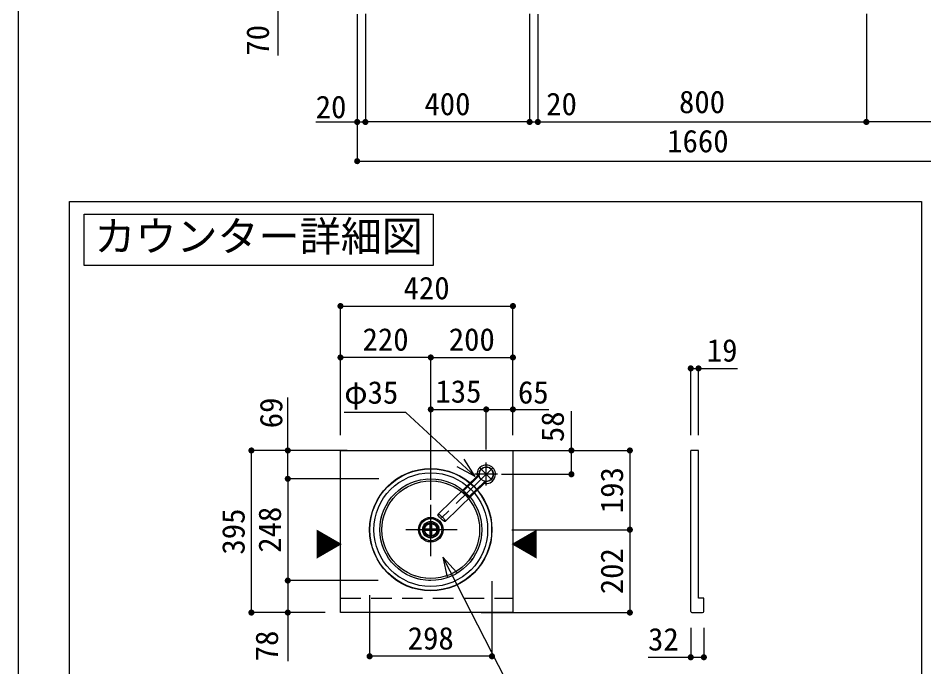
# Model space of a CAD drawing. Units: millimetres on the paper. Extents: x -205 to 195, y -144 to 136.
# Drawn here: x -205 to -116.8, y -108.7 to -45.5 of the extents above; entities that cross this region are included whole.
import ezdxf
from ezdxf.enums import TextEntityAlignment as Align

# ---------------------------------------------------------------- set-up
doc = ezdxf.new("R2010")
doc.units = ezdxf.units.MM
doc.linetypes.add('CHAIN1', pattern=[8, 5, -1, 1, -1])
doc.linetypes.add('DASHED2', pattern=[3, 2, -1])
for name, color, linetype in [('0-0_①\u3000中', 7, 'Continuous'), ('0-1_①\u3000細', 4, 'Continuous'), ('0-9_枠\u3000太', 6, 'Continuous')]:
    doc.layers.add(name, color=color, linetype=linetype)
doc.styles.add('ＭＳ ゴシック', font='')
doc.styles.get('ＭＳ ゴシック').set_extended_font_data('MS Gothic')

msp = doc.modelspace()

# ---------------------------------------------------------------- hatches: boundary and pattern name
at = {"layer": '0-1_①\u3000細'}
for points in [[(-171.668, -55.616, 1), (-172.268, -55.616, 1)], [(-170.868, -55.616, 1), (-171.468, -55.616, 1)], [(-170.868, -55.616, 1), (-171.468, -55.616, 1)], [(-154.868, -55.616, 1), (-155.468, -55.616, 1)], [(-154.868, -55.616, 1), (-155.468, -55.616, 1)], [(-154.068, -55.616, 1), (-154.668, -55.616, 1)], [(-154.068, -55.616, 1), (-154.668, -55.616, 1)], [(-122.068, -55.616, 1), (-122.668, -55.616, 1)], [(-122.068, -55.616, 1), (-122.668, -55.616, 1)], [(-171.668, -59.434, 1), (-172.268, -59.434, 1)], [(-173.298, -73.556, 1), (-173.898, -73.556, 1)], [(-156.498, -73.556, 1), (-157.098, -73.556, 1)], [(-173.298, -78.565, 1), (-173.898, -78.565, 1)], [(-164.498, -78.565, 1), (-165.098, -78.565, 1)], [(-164.498, -78.565, 1), (-165.098, -78.565, 1)], [(-156.498, -78.565, 1), (-157.098, -78.565, 1)], [(-139.175, -79.632, 1), (-139.775, -79.632, 1)], [(-138.415, -79.632, 1), (-139.015, -79.632, 1)], [(-164.498, -83.632, 1), (-165.098, -83.632, 1)], [(-159.098, -83.632, 1), (-159.698, -83.632, 1)], [(-159.098, -83.632, 1), (-159.698, -83.632, 1)], [(-156.498, -83.632, 1), (-157.098, -83.632, 1)], [(-181.974, -87.632, 1), (-182.574, -87.632, 1)], [(-178.43, -87.632, 1), (-179.03, -87.632, 1)], [(-150.798, -87.632, 1), (-151.398, -87.632, 1)], [(-145.105, -87.632, 1), (-145.705, -87.632, 1)], [(-150.798, -89.952, 1), (-151.398, -89.952, 1)], [(-178.43, -90.392, 1), (-179.03, -90.392, 1)], [(-178.43, -90.392, 1), (-179.03, -90.392, 1)], [(-145.105, -95.352, 1), (-145.705, -95.352, 1)], [(-145.105, -95.352, 1), (-145.705, -95.352, 1)], [(-178.43, -100.312, 1), (-179.03, -100.312, 1)], [(-178.43, -100.312, 1), (-179.03, -100.312, 1)], [(-181.974, -103.432, 1), (-182.574, -103.432, 1)], [(-178.43, -103.432, 1), (-179.03, -103.432, 1)], [(-145.105, -103.432, 1), (-145.705, -103.432, 1)], [(-170.458, -107.693, 1), (-171.058, -107.693, 1)], [(-158.538, -107.693, 1), (-159.138, -107.693, 1)], [(-139.175, -107.788, 1), (-139.775, -107.788, 1)], [(-137.895, -107.788, 1), (-138.495, -107.788, 1)]]:
    msp.add_hatch(color=132, dxfattribs=at).paths.add_polyline_path(points)

# ---------------------------------------------------------------- linework, layer by layer
at = {"layer": '0-0_①\u3000中'}
for p, q in [((-173.598, -87.632), (-156.798, -87.632)), ((-156.798, -87.632), (-156.798, -103.432)), ((-138.723, -87.632), (-139.475, -87.632)), ((-139.475, -103.312), (-139.475, -87.632)), ((-138.723, -102.032), (-138.723, -87.632)), ((-138.211, -102.032), (-138.723, -102.032)), ((-138.211, -103.312), (-138.211, -102.032)), ((-139.355, -103.432), (-138.331, -103.432))]:
    msp.add_line(p, q, dxfattribs=at)
msp.add_lwpolyline([(-156.798, -103.432), (-173.598, -103.432), (-173.598, -87.632)], dxfattribs=at)
for centre, radius in [((-159.398, -89.952), 0.7), ((-164.798, -95.352), 4.96), ((-164.798, -95.352), 4.76)]:
    msp.add_circle(centre, radius, dxfattribs=at)
for centre, start, end in [((-139.355, -103.312), 180, 270), ((-138.331, -103.312), 270, 360)]:
    msp.add_arc(centre, 0.12, start, end, dxfattribs=at)
at = {"layer": '0-1_①\u3000細'}
for p, q in [((-179.714, -40.292), (-179.714, -49.15)), ((-171.968, -45.092), (-171.968, -55.616)), ((-171.968, -45.092), (-171.968, -59.434)), ((-171.168, -45.071), (-171.168, -55.616)), ((-155.168, -45.071), (-155.168, -55.616)), ((-155.168, -45.092), (-155.168, -55.616)), ((-154.368, -45.092), (-154.368, -55.616)), ((-122.368, -45.091), (-122.368, -55.616)), ((-122.368, -45.092), (-122.368, -55.616)), ((-171.168, -45.892), (-171.168, -55.616)), ((-154.368, -51.092), (-154.368, -55.616)), ((-176.009, -55.616), (-171.168, -55.616)), ((-155.168, -55.616), (-171.168, -55.616)), ((-155.168, -55.616), (-150.558, -55.616)), ((-154.368, -55.616), (-122.368, -55.616)), ((-106.368, -55.616), (-122.368, -55.616)), ((-171.968, -59.434), (-105.568, -59.434)), ((-173.598, -86.132), (-173.598, -73.556)), ((-173.598, -73.556), (-156.798, -73.556)), ((-156.798, -86.132), (-156.798, -73.556)), ((-173.598, -86.132), (-173.598, -78.565)), ((-164.798, -78.565), (-173.598, -78.565)), ((-164.798, -92.452), (-164.798, -78.565)), ((-164.798, -78.565), (-156.798, -78.565)), ((-164.798, -92.452), (-164.798, -78.565)), ((-156.798, -86.132), (-156.798, -78.565)), ((-139.475, -86.132), (-139.475, -79.632)), ((-139.475, -79.632), (-134.908, -79.632)), ((-138.715, -86.132), (-138.715, -79.632)), ((-178.73, -90.392), (-178.73, -82.467)), ((-164.798, -88.892), (-164.798, -83.632)), ((-164.798, -83.632), (-159.398, -83.632)), ((-159.398, -87.552), (-159.398, -83.632)), ((-159.398, -87.052), (-159.398, -83.632)), ((-159.398, -83.632), (-153.307, -83.632)), ((-156.798, -85.632), (-156.798, -83.632)), ((-151.098, -89.952), (-151.098, -83.817)), ((-175.098, -87.632), (-182.274, -87.632)), ((-182.274, -103.432), (-182.274, -87.632)), ((-172.952, -87.632), (-178.73, -87.632)), ((-163.298, -87.632), (-145.405, -87.632)), ((-157.603, -87.632), (-151.098, -87.632)), ((-145.405, -87.632), (-145.405, -95.352)), ((-160.473, -90.157), (-161.543, -88.468)), ((-160.098, -89.936), (-164.095, -93.834)), ((-160.473, -90.157), (-162.244, -89.229)), ((-157.898, -89.952), (-151.098, -89.952)), ((-169.956, -90.392), (-178.73, -90.392)), ((-178.73, -90.392), (-178.73, -100.312)), ((-169.87, -90.392), (-178.73, -90.392)), ((-163.397, -94.55), (-159.4, -90.652)), ((-161.61, -91.551), (-160.124, -90.102)), ((-161.052, -92.123), (-159.566, -90.674)), ((-161.612, -91.692), (-161.193, -92.122)), ((-165.393, -95.272), (-164.878, -95.272)), ((-164.878, -94.757), (-164.878, -95.272)), ((-164.878, -95.272), (-164.798, -95.352)), ((-164.718, -94.757), (-164.718, -95.272)), ((-164.718, -95.272), (-164.203, -95.272)), ((-164.878, -95.432), (-165.393, -95.432)), ((-164.798, -95.352), (-164.878, -95.432)), ((-164.878, -95.432), (-164.878, -95.947)), ((-164.203, -95.432), (-164.718, -95.432)), ((-164.718, -95.432), (-164.718, -95.947)), ((-156.896, -95.352), (-145.405, -95.352)), ((-156.896, -95.352), (-145.405, -95.352)), ((-145.405, -95.352), (-145.405, -103.432)), ((-163.609, -98.032), (-162.27, -99.517)), ((-163.609, -98.032), (-163.192, -99.988)), ((-169.956, -100.312), (-178.73, -100.312)), ((-169.927, -100.312), (-178.73, -100.312)), ((-178.73, -100.312), (-178.73, -108.179)), ((-158.838, -100.366), (-158.838, -107.693)), ((-170.758, -101.726), (-170.758, -107.693)), ((-175.098, -103.432), (-182.274, -103.432)), ((-175.098, -103.432), (-178.73, -103.432)), ((-159.897, -103.432), (-145.405, -103.432)), ((-139.475, -104.932), (-139.475, -107.788)), ((-138.195, -104.932), (-138.195, -107.788)), ((-158.838, -107.693), (-170.758, -107.693)), ((-143.635, -107.788), (-138.195, -107.788))]:
    msp.add_line(p, q, dxfattribs=at)
at = {"layer": '0-1_①\u3000細', "linetype": 'CHAIN1'}
for p, q in [((-159.398, -91.056), (-159.398, -88.808)), ((-158.754, -89.324), (-163.819, -94.263)), ((-158.294, -89.952), (-160.502, -89.952)), ((-158.77, -90.596), (-160.026, -89.308)), ((-164.798, -97.932), (-164.798, -92.872)), ((-162.218, -95.352), (-167.378, -95.352))]:
    msp.add_line(p, q, dxfattribs=at)
at = {"layer": '0-1_①\u3000細', "linetype": 'DASHED2'}
msp.add_line((-173.598, -102.032), (-156.798, -102.032), dxfattribs=at)
at = {"layer": '0-1_①\u3000細'}
for points in [[(-200, -63.357), (-116.996, -63.357), (-116.996, -119.841), (-200, -119.841)], [(-198.577, -64.601), (-164.577, -64.601), (-164.577, -69.601), (-198.577, -69.601)]]:
    msp.add_lwpolyline(points, close=True, dxfattribs=at)
for points in [[(-160.473, -90.157), (-167.227, -83.932), (-173.227, -83.932)], [(-164.718, -95.432), (-164.798, -95.352), (-164.718, -95.272)], [(-163.609, -98.032), (-154.864, -115.166), (-136.864, -115.166)]]:
    msp.add_lwpolyline(points, dxfattribs=at)
for radius in [5.959, 5.93, 5.54, 1.2, 1.2, 1.08, 0.8, 0.8, 0.7, 0.6]:
    msp.add_circle((-164.798, -95.352), radius, dxfattribs=at)
at = {"layer": '0-1_①\u3000細', "linetype": 'DASHED2'}
for radius in [4.96, 4.76]:
    msp.add_circle((-164.798, -95.352), radius, dxfattribs=at)
at = {"layer": '0-1_①\u3000細'}
for centre, radius, start, end in [((-159.398, -89.952), 0.9, 258.02983, 190.53186), ((-159.398, -89.952), 0.7, 262.96428, 185.59741), ((-160.194, -90.03), 0.1, 314.28084, 5.59741), ((-159.496, -90.746), 0.1, 82.96428, 134.28084), ((-161.541, -91.622), 0.1, 134.28084, 224.28084), ((-161.122, -92.052), 0.1, 224.28084, 314.28084)]:
    msp.add_arc(centre, radius, start, end, dxfattribs=at)
msp.add_ellipse((-163.746, -94.192), major_axis=(-0.349, 0.358), ratio=0.204957, dxfattribs=at)
at = {"layer": '0-9_枠\u3000太'}
msp.add_line((-205, 136.5), (-205, -143.5), dxfattribs=at)

# ---------------------------------------------------------------- texts
at = {"layer": '0-1_①\u3000細', "style": 'ＭＳ ゴシック'}
for s, rotation, p in [('70', 90, (-179.906, -49.15)), ('69', 90, (-178.601, -85.467)), ('58', 90, (-151.174, -86.817)), ('193', 90, (-145.405, -93.742)), ('395', 90, (-182.274, -97.782)), ('248', 90, (-178.73, -97.602)), ('▲', 270, (-176.598, -95.258)), ('▲', 90, (-153.798, -98.258)), ('202', 90, (-145.405, -101.642)), ('78', 90, (-179.018, -108.179))]:
    msp.add_text(s, height=2.199, rotation=rotation, dxfattribs=at).set_placement(p, align=Align.BOTTOM_LEFT)
for s, height, p in [('400', 2.199, (-165.418, -55.616)), ('20', 2.199, (-153.558, -55.616)), ('800', 2.199, (-140.618, -55.416)), ('20', 2.199, (-176.009, -55.907)), ('1660', 2.199, (-141.768, -59.234)), ('カウンター詳細図', 2.933, (-197.577, -69.101)), ('420', 2.199, (-167.448, -73.556)), ('220', 2.199, (-171.448, -78.565)), ('200', 2.199, (-163.048, -78.565)), ('19', 2.199, (-137.908, -79.632)), ('φ35', 2.199, (-173.227, -83.732)), ('135', 2.199, (-164.348, -83.632)), ('65', 2.199, (-156.307, -83.718)), ('298', 2.199, (-167.048, -107.693)), ('32', 2.199, (-143.635, -107.788))]:
    msp.add_text(s, height=height, dxfattribs=at).set_placement(p, align=Align.BOTTOM_LEFT)

doc.saveas('drawing.dxf')
